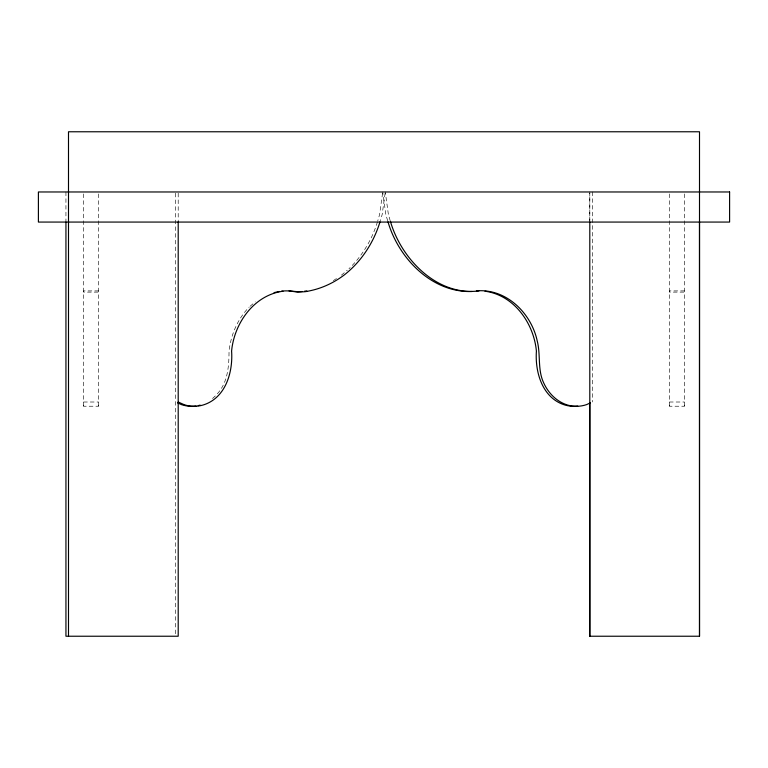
<?xml version="1.0" encoding="UTF-8"?>
<svg xmlns="http://www.w3.org/2000/svg" width="768" height="768" viewBox="0 0 768 768"><rect width="100%" height="100%" fill="white"/><g stroke="black" fill="none" stroke-linecap="round" stroke-linejoin="round"><path stroke-width="0.58" stroke-dasharray="3.84 2.88" d="M83.549 406.07L83.549 191.971M98.602 406.07L98.602 191.971M589.795 220.714L589.795 193.171M669.398 406.07L669.398 191.971M684.451 406.07L684.451 191.971M382.56 193.162L379.603 214.512L377.77 220.781M385.114 193.162L382.166 214.512L380.323 220.781M377.462 221.818C372.086 239.52 362.266 255.888 348.95 268.762M217.354 393.782C227.904 382.234 229.008 365.971 229.027 351.11C230.899 334.79 237.629 318.922 249.168 307.094M212.506 398.515L216.643 394.704M250.042 306.336L255.274 301.834M341.386 275.194L347.27 270.192M333.302 280.675L338.688 277.027M83.549 402.01L98.602 402.01M669.398 402.01L684.451 402.01M390.23 220.781L388.397 214.512L385.277 191.971M387.677 220.781L385.834 214.512L382.723 191.971M684.451 405.12L684.451 406.224L669.398 406.224L669.398 405.12M592.349 191.971L592.349 402.01M589.795 191.971L589.795 220.742M178.205 193.162L178.205 220.714M175.651 193.162L175.651 635.03M98.602 405.12L98.602 406.224L83.549 406.224L83.549 405.12M65.942 191.971L65.942 220.915M98.602 290.909L83.549 290.909L83.549 292.109L98.602 292.109L98.602 290.899M684.451 290.909L669.398 290.909L669.398 292.109L684.451 292.109L684.451 290.899"/><path stroke-width="1.15" d="M68.496 636.23L68.496 131.77L699.504 131.77L699.504 636.23L589.795 636.23L589.795 221.904M699.504 636.23L699.504 221.904M380.016 221.818C373.67 242.659 361.219 261.792 343.939 275.194C333.725 282.854 321.946 288.365 309.418 290.899C300.125 293.482 290.909 289.824 281.51 291.187M590.39 402.893L586.474 404.65A31.354 31.354 0 0 1 567.821 405.12C556.886 401.885 548.342 393.168 543.706 382.925C537.427 369.763 540.787 354.845 537.254 341.069C531.379 313.248 506.218 288.182 476.39 290.909M274.08 292.608L279.379 291.456M282.998 291.226C253.91 295.104 234.182 323.299 231.59 351.11C233.107 372.422 225.494 398.429 202.733 405.12A31.354 31.354 0 0 1 184.08 404.65L178.205 402.01M472.109 291.504C431.981 292.944 398.65 258.451 387.984 221.818M478.954 290.909C437.29 296.227 401.52 259.296 390.538 221.818M302.237 291.504L297.61 292.109L289.046 290.909M304.541 291.197L306.854 290.899M485.002 291.226C514.09 295.104 533.818 323.299 536.41 351.11C534.893 372.422 542.506 398.429 565.267 405.12A31.354 31.354 0 0 0 577.757 406.07M177.61 402.893L181.526 404.65A31.354 31.354 0 0 0 196.051 405.994M589.795 402.72L589.795 636.23M178.205 221.808L178.205 636.23L65.942 636.23L65.942 221.904M200.179 405.12A31.354 31.354 0 0 1 198.134 405.629M729.6 191.971L38.4 191.971L38.4 222.067L729.6 222.067L729.6 191.971"/></g></svg>
